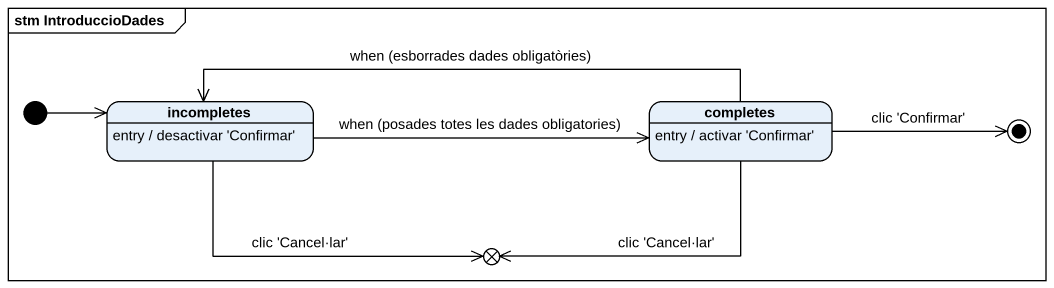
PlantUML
@startuml
mainframe stm IntroduccioDades
hide empty description
state incompletes
incompletes : entry / desactivar 'Confirmar'
state completes
completes : entry / activar 'Confirmar'
state exit1 <<choice>>
[*] -right-> incompletes
incompletes -right-> completes : when (posades totes les dades obligatories)
incompletes -right-> exit1 : clic 'Cancel·lar'
completes -left-> incompletes : when (esborrades dades obligatòries)
completes -left-> exit1 : clic 'Cancel·lar'
completes -right-> [*] : clic 'Confirmar'
@enduml
